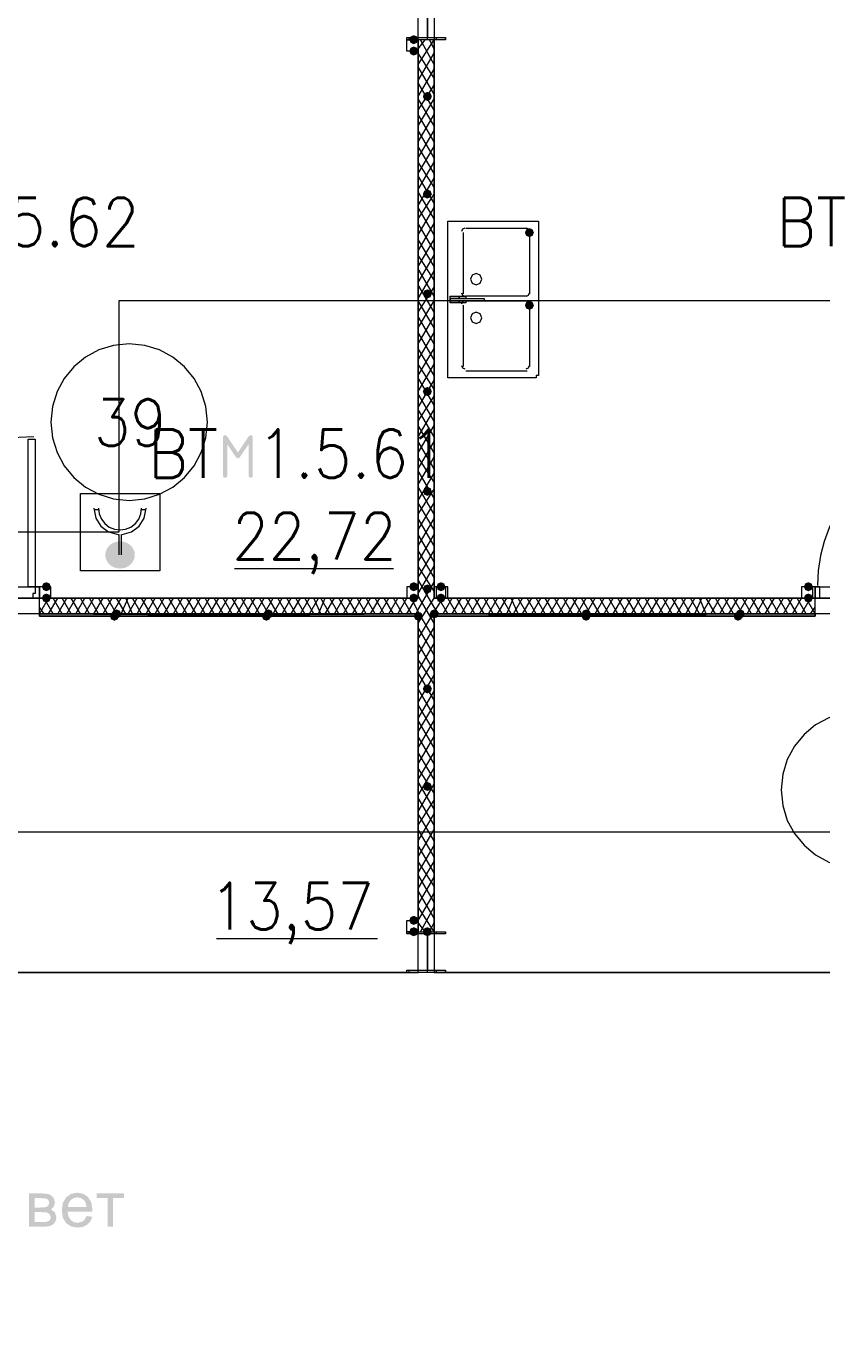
# Model space of a CAD drawing. Header units: millimetres. Extents: x 0 to 420, y 0 to 297.
# Drawn here: x 175.47 to 190.33, y 162.64 to 186.94 of the extents above; entities that cross this region are included whole.
import ezdxf

# ---------------------------------------------------------------- set-up
doc = ezdxf.new("R2010")
doc.units = ezdxf.units.MM
doc.styles.get("Standard").update_dxf_attribs({"font": 'STANDARD'})

msp = doc.modelspace()

# ---------------------------------------------------------------- hatches: boundary and pattern name
for color, points in [(7, [(182.795333, 186.69), (182.770462, 186.630204), (182.710667, 186.605333), (182.650871, 186.630204), (182.626, 186.69), (182.650871, 186.749796), (182.710667, 186.774667), (182.770462, 186.749796)]), (7, [(182.795333, 186.478333), (182.770462, 186.418537), (182.710667, 186.393667), (182.650871, 186.418537), (182.626, 186.478333), (182.650871, 186.538129), (182.710667, 186.563), (182.770462, 186.538129)]), (7, [(183.049333, 185.631667), (183.024463, 185.571871), (182.964667, 185.547), (182.904871, 185.571871), (182.88, 185.631667), (182.904871, 185.691462), (182.964667, 185.716333), (183.024462, 185.691463)]), (7, [(183.049333, 183.811333), (183.024463, 183.751537), (182.964667, 183.726667), (182.904871, 183.751537), (182.88, 183.811333), (182.904871, 183.871129), (182.964667, 183.896), (183.024462, 183.871129)]), (7, [(184.954333, 183.091667), (184.929463, 183.031871), (184.869667, 183.007), (184.809871, 183.031871), (184.785, 183.091667), (184.809871, 183.151462), (184.869667, 183.176333), (184.929462, 183.151463)]), (7, [(183.049333, 181.948667), (183.024463, 181.888871), (182.964667, 181.864), (182.904871, 181.888871), (182.88, 181.948667), (182.904871, 182.008462), (182.964667, 182.033333), (183.024462, 182.008463)]), (7, [(184.954333, 181.737), (184.929463, 181.677204), (184.869667, 181.652333), (184.809871, 181.677204), (184.785, 181.737), (184.809871, 181.796796), (184.869667, 181.821667), (184.929462, 181.796796)]), (7, [(183.049333, 180.128333), (183.024463, 180.068537), (182.964667, 180.043667), (182.904871, 180.068537), (182.88, 180.128333), (182.904871, 180.188129), (182.964667, 180.213), (183.024462, 180.188129)]), (7, [(179.666966, 179.315621), (179.696732, 179.305699), (179.706654, 179.275933), (179.706654, 178.559353), (179.696732, 178.529588), (179.666966, 178.519666), (179.6372, 178.529588), (179.627279, 178.559353), (179.627279, 179.144744), (179.46467, 178.901658), (179.42829, 178.877956), (179.390807, 178.901658), (179.229301, 179.144744), (179.229301, 178.559353), (179.219379, 178.529588), (179.189614, 178.519666), (179.159366, 178.529588), (179.149375, 178.559353), (179.149375, 179.275933), (179.159366, 179.305699), (179.189614, 179.315621), (179.22434, 179.295777), (179.42829, 178.989853), (179.633342, 179.297982)]), (7, [(183.049333, 178.265667), (183.024463, 178.205871), (182.964667, 178.181), (182.904871, 178.205871), (182.88, 178.265667), (182.904871, 178.325462), (182.964667, 178.350333), (183.024462, 178.325463)]), (7, [(175.937333, 176.487667), (175.912463, 176.427871), (175.852667, 176.403), (175.792871, 176.427871), (175.768, 176.487667), (175.792871, 176.547462), (175.852667, 176.572333), (175.912462, 176.547463)]), (7, [(182.795333, 176.487667), (182.770462, 176.427871), (182.710667, 176.403), (182.650871, 176.427871), (182.626, 176.487667), (182.650871, 176.547462), (182.710667, 176.572333), (182.770462, 176.547463)]), (7, [(183.049333, 176.445333), (183.024463, 176.385537), (182.964667, 176.360667), (182.904871, 176.385537), (182.88, 176.445333), (182.904871, 176.505129), (182.964667, 176.53), (183.024462, 176.505129)]), (7, [(183.303333, 176.487667), (183.278462, 176.427871), (183.218667, 176.403), (183.158871, 176.427871), (183.134, 176.487667), (183.158871, 176.547462), (183.218667, 176.572333), (183.278462, 176.547463)]), (7, [(190.161333, 176.487667), (190.136462, 176.427871), (190.076667, 176.403), (190.016871, 176.427871), (189.992, 176.487667), (190.016871, 176.547462), (190.076667, 176.572333), (190.136462, 176.547463)]), (7, [(175.937333, 176.276), (175.912463, 176.216204), (175.852667, 176.191333), (175.792871, 176.216204), (175.768, 176.276), (175.792871, 176.335796), (175.852667, 176.360667), (175.912462, 176.335796)]), (7, [(182.795333, 176.276), (182.770462, 176.216204), (182.710667, 176.191333), (182.650871, 176.216204), (182.626, 176.276), (182.650871, 176.335796), (182.710667, 176.360667), (182.770462, 176.335796)]), (7, [(183.303333, 176.276), (183.278462, 176.216204), (183.218667, 176.191333), (183.158871, 176.216204), (183.134, 176.276), (183.158871, 176.335796), (183.218667, 176.360667), (183.278462, 176.335796)]), (7, [(190.161333, 176.276), (190.136462, 176.216204), (190.076667, 176.191333), (190.016871, 176.216204), (189.992, 176.276), (190.016871, 176.335796), (190.076667, 176.360667), (190.136462, 176.335796)]), (254, [(177.207333, 175.937333), (177.182462, 175.877537), (177.122667, 175.852667), (177.062871, 175.877537), (177.038, 175.937333), (177.062871, 175.997129), (177.122667, 176.022), (177.182462, 175.997129)]), (254, [(177.249667, 175.979667), (177.224796, 175.919871), (177.165, 175.895), (177.105204, 175.919871), (177.080333, 175.979667), (177.105204, 176.039462), (177.165, 176.064333), (177.224796, 176.039463)]), (254, [(180.043667, 175.937333), (180.018796, 175.877537), (179.959, 175.852667), (179.899204, 175.877537), (179.874333, 175.937333), (179.899204, 175.997129), (179.959, 176.022), (180.018796, 175.997129)]), (254, [(180.086, 175.979667), (180.061129, 175.919871), (180.001333, 175.895), (179.941538, 175.919871), (179.916667, 175.979667), (179.941537, 176.039462), (180.001333, 176.064333), (180.061129, 176.039463)]), (254, [(182.88, 175.937333), (182.855129, 175.877537), (182.795333, 175.852667), (182.735538, 175.877537), (182.710667, 175.937333), (182.735537, 175.997129), (182.795333, 176.022), (182.855129, 175.997129)]), (254, [(182.88, 175.937333), (182.855129, 175.877537), (182.795333, 175.852667), (182.735538, 175.877537), (182.710667, 175.937333), (182.735537, 175.997129), (182.795333, 176.022), (182.855129, 175.997129)]), (254, [(183.176333, 175.979667), (183.151462, 175.919871), (183.091667, 175.895), (183.031871, 175.919871), (183.007, 175.979667), (183.031871, 176.039462), (183.091667, 176.064333), (183.151462, 176.039463)]), (254, [(186.012667, 175.979667), (185.987796, 175.919871), (185.928, 175.895), (185.868204, 175.919871), (185.843333, 175.979667), (185.868204, 176.039462), (185.928, 176.064333), (185.987796, 176.039463)]), (254, [(186.012667, 175.937333), (185.987796, 175.877537), (185.928, 175.852667), (185.868204, 175.877537), (185.843333, 175.937333), (185.868204, 175.997129), (185.928, 176.022), (185.987796, 175.997129)]), (254, [(188.849, 175.937333), (188.824129, 175.877537), (188.764333, 175.852667), (188.704538, 175.877537), (188.679667, 175.937333), (188.704537, 175.997129), (188.764333, 176.022), (188.824129, 175.997129)]), (254, [(188.891333, 175.979667), (188.866462, 175.919871), (188.806667, 175.895), (188.746871, 175.919871), (188.722, 175.979667), (188.746871, 176.039462), (188.806667, 176.064333), (188.866462, 176.039463)]), (7, [(183.049333, 174.582667), (183.024463, 174.522871), (182.964667, 174.498), (182.904871, 174.522871), (182.88, 174.582667), (182.904871, 174.642462), (182.964667, 174.667333), (183.024462, 174.642463)]), (7, [(183.049333, 172.762333), (183.024463, 172.702537), (182.964667, 172.677667), (182.904871, 172.702537), (182.88, 172.762333), (182.904871, 172.822129), (182.964667, 172.847), (183.024462, 172.822129)]), (7, [(182.795333, 170.264667), (182.770462, 170.204871), (182.710667, 170.18), (182.650871, 170.204871), (182.626, 170.264667), (182.650871, 170.324462), (182.710667, 170.349333), (182.770462, 170.324463)]), (7, [(182.795333, 170.053), (182.770462, 169.993204), (182.710667, 169.968333), (182.650871, 169.993204), (182.626, 170.053), (182.650871, 170.112796), (182.710667, 170.137667), (182.770462, 170.112796)]), (7, [(183.049333, 170.053), (183.024463, 169.993204), (182.964667, 169.968333), (182.904871, 169.993204), (182.88, 170.053), (182.904871, 170.112796), (182.964667, 170.137667), (183.024462, 170.112796)]), (7, [(176.793647, 165.171437), (177.299112, 165.171437), (177.299112, 165.084345), (177.099021, 165.084345), (177.099021, 164.549666), (176.99429, 164.549666), (176.99429, 165.084345), (176.793647, 165.084345)])]:
    msp.add_hatch(color=color).paths.add_polyline_path(points, flags=0)
h = msp.add_hatch(color=1)
edge = h.paths.add_edge_path(flags=0)
edge.add_ellipse((177.228501, 177.080333), major_axis=(0.275167, 0), ratio=0.923077, start_angle=0, end_angle=360)
h = msp.add_hatch(color=7)
h.paths.add_polyline_path([(182.795333, 175.979667), (175.725667, 175.979667), (182.795333, 175.937333)], flags=0)
h.paths.add_polyline_path([(175.725667, 175.979667), (182.795333, 175.937333), (175.725667, 175.937333)], flags=0)
h = msp.add_hatch(color=7)
h.paths.add_polyline_path([(190.203667, 175.979667), (183.091667, 175.979667), (190.203667, 175.937333)], flags=0)
h.paths.add_polyline_path([(183.091667, 175.979667), (190.203667, 175.937333), (183.091667, 175.937333)], flags=0)
h = msp.add_hatch(color=7)
h.paths.add_polyline_path([(175.53104, 165.171437), (175.773575, 165.171437), (175.851641, 165.167716), (175.906969, 165.156554), (175.981934, 165.101984), (176.013354, 165.006623), (175.994612, 164.928902), (175.939491, 164.873781), (176.012251, 164.818659), (176.041466, 164.72385), (176.02238, 164.646404), (175.978076, 164.59211), (175.907382, 164.560139), (175.811058, 164.549666), (175.53104, 164.549666)], flags=0)
h.paths.add_polyline_path([(175.636322, 164.90961), (175.74877, 164.90961), (175.805339, 164.911332), (175.840823, 164.916775), (175.886023, 164.945439), (175.906418, 164.996702), (175.897461, 165.038112), (175.87114, 165.065052), (175.824011, 165.079453), (175.752078, 165.084345), (175.636322, 165.084345)], flags=0)
h.paths.add_polyline_path([(175.636322, 164.636207), (175.775229, 164.636207), (175.850469, 164.641306), (175.897598, 164.657153), (175.923092, 164.685334), (175.932876, 164.728811), (175.913584, 164.783933), (175.863423, 164.816454), (175.763653, 164.823069), (175.636322, 164.823069)], flags=0)
h = msp.add_hatch(color=7)
h.paths.add_polyline_path([(176.601085, 164.749757), (176.710225, 164.736528), (176.673018, 164.651641), (176.614314, 164.588251), (176.535008, 164.548564), (176.436271, 164.535334), (176.31397, 164.556143), (176.220195, 164.619119), (176.160181, 164.720405), (176.140269, 164.85559), (176.16025, 164.994497), (176.220746, 165.098676), (176.313764, 165.163927), (176.430759, 165.185768), (176.54362, 165.164409), (176.634157, 165.100881), (176.693689, 164.998424), (176.713532, 164.861654), (176.712981, 164.833542), (176.248858, 164.833542), (176.266221, 164.743005), (176.306736, 164.676446), (176.365371, 164.635793), (176.436822, 164.622426), (176.536041, 164.652743), (176.57249, 164.691948)], flags=0)
h.paths.add_polyline_path([(176.254921, 164.920634), (176.602187, 164.920634), (176.588544, 164.988847), (176.562499, 165.038043), (176.504208, 165.083931), (176.431861, 165.099228), (176.364889, 165.086894), (176.309492, 165.050169), (176.271044, 164.993463)], flags=0)

# ---------------------------------------------------------------- linework, layer by layer
at = {"color": 7, "lineweight": 0}
for points in [[(165.692667, 187.409667), (165.692667, 176.276), (182.795333, 176.276), (182.795333, 187.409667)], [(183.303333, 186.69), (182.583667, 186.69), (182.583667, 186.732333), (182.964667, 186.732333), (182.964667, 187.409667), (182.583667, 187.409667), (183.303333, 187.409667), (182.964667, 187.409667), (182.964667, 186.732333), (183.303333, 186.732333)], [(200.194333, 187.409667), (183.091667, 187.409667), (183.091667, 176.276), (200.194333, 176.276)], [(182.795333, 186.478333), (182.583667, 186.478333), (182.583667, 186.69), (182.795333, 186.69), (182.795333, 186.478333), (182.583667, 186.478333), (182.583667, 186.69), (182.795333, 186.69)], [(185.039, 183.261), (185.039, 180.424667), (184.996667, 180.424667), (184.996667, 180.382333), (184.954333, 180.382333), (183.388, 180.382333), (183.345667, 180.382333), (183.345667, 180.424667), (183.345667, 183.261), (183.345667, 183.303333), (183.388, 183.303333), (184.954333, 183.303333), (184.996667, 183.303333), (185.039, 183.303333)], [(183.980667, 182.223833), (183.949673, 182.298673), (183.874833, 182.329667), (183.799993, 182.298673), (183.769, 182.223833), (183.799993, 182.148993), (183.874833, 182.118), (183.949673, 182.148993)], [(183.557333, 181.906333), (183.557333, 181.864), (183.430333, 181.864), (183.388, 181.864), (183.388, 181.821667), (183.430333, 181.821667), (183.557333, 181.821667), (183.557333, 181.779333), (183.388, 181.779333), (183.388, 181.906333)], [(183.980667, 181.864), (184.023, 181.864), (184.023, 181.821667), (183.980667, 181.821667), (183.430333, 181.821667), (183.388, 181.821667), (183.388, 181.864), (183.430333, 181.864)], [(183.684333, 181.906333), (183.684333, 181.864), (183.557333, 181.864), (183.557333, 181.906333)], [(183.684333, 181.779333), (183.557333, 181.779333), (183.557333, 181.821667), (183.684333, 181.821667)], [(183.980667, 181.504167), (183.949673, 181.579007), (183.874833, 181.61), (183.799993, 181.579007), (183.769, 181.504167), (183.799993, 181.429327), (183.874833, 181.398333), (183.949673, 181.429327)], [(175.641, 179.239333), (175.641, 176.487667), (175.514, 176.487667), (175.514, 179.239333)], [(175.725667, 176.276), (175.725667, 176.487667), (175.641, 176.487667), (175.641, 176.360667), (175.598667, 176.360667), (175.598667, 176.276)], [(175.725667, 176.276), (175.937333, 176.276), (175.937333, 176.487667), (175.725667, 176.487667), (175.725667, 176.276), (175.937333, 176.276), (175.937333, 176.487667), (175.725667, 176.487667)], [(182.583667, 176.276), (182.795333, 176.276), (182.795333, 176.487667), (182.583667, 176.487667), (182.583667, 176.276), (182.795333, 176.276), (182.795333, 176.487667), (182.583667, 176.487667)], [(183.091667, 176.276), (183.345667, 176.276), (183.345667, 176.487667), (183.091667, 176.487667)], [(183.134, 176.276), (183.134, 176.487667), (183.303333, 176.487667), (183.303333, 176.276)], [(189.949667, 176.276), (190.161333, 176.276), (190.161333, 176.487667), (189.949667, 176.487667), (189.949667, 176.276), (190.203667, 176.276), (190.203667, 176.487667), (189.949667, 176.487667)], [(190.288333, 176.276), (190.288333, 176.360667), (190.288333, 176.487667), (190.203667, 176.487667), (190.203667, 176.276)], [(182.795333, 175.979667), (175.725667, 175.979667), (182.795333, 175.937333)], [(175.725667, 175.979667), (182.795333, 175.937333), (175.725667, 175.937333)], [(175.725667, 175.937333), (182.795333, 175.937333), (182.795333, 175.979667), (175.725667, 175.979667)], [(175.725667, 175.937333), (182.795333, 175.937333), (182.795333, 175.979667), (175.725667, 175.979667)], [(190.203667, 175.979667), (183.091667, 175.979667), (190.203667, 175.937333)], [(183.091667, 175.979667), (190.203667, 175.937333), (183.091667, 175.937333)], [(190.203667, 175.979667), (190.203667, 175.937333), (183.091667, 175.937333), (183.091667, 175.979667), (190.203667, 175.979667), (183.091667, 175.979667), (183.091667, 175.937333), (190.203667, 175.937333)], [(182.795333, 170.053), (182.583667, 170.053), (182.583667, 170.264667), (182.795333, 170.264667), (182.795333, 170.053), (182.583667, 170.053), (182.583667, 170.264667), (182.795333, 170.264667)], [(183.303333, 169.291), (182.583667, 169.291), (182.583667, 169.333333), (182.964667, 169.333333), (182.964667, 170.010667), (182.583667, 170.010667), (182.583667, 170.053), (183.303333, 170.053), (183.303333, 170.010667), (182.964667, 170.010667), (182.964667, 169.333333), (183.303333, 169.333333)]]:
    msp.add_lwpolyline(points, close=True, dxfattribs=at)
for points in [[(182.964667, 186.69), (182.964667, 187.409667)], [(182.626, 186.69), (182.626, 186.732333)], [(182.795333, 186.69), (182.795333, 186.732333)], [(182.795333, 186.520667), (182.922333, 186.69)], [(182.795333, 186.224333), (183.091667, 186.69)], [(183.091667, 176.276), (183.091667, 186.69), (182.795333, 186.69), (182.795333, 176.276)], [(183.091667, 186.224333), (182.837667, 186.69)], [(183.091667, 186.520667), (183.007, 186.69)], [(183.134, 186.69), (183.134, 186.732333)], [(183.303333, 186.69), (183.303333, 186.732333)], [(182.795333, 185.928), (183.091667, 186.436)], [(183.091667, 185.970333), (182.795333, 186.436)], [(183.091667, 185.674), (182.795333, 186.182)], [(182.795333, 185.631667), (183.091667, 186.139667)], [(183.091667, 185.377667), (182.795333, 185.885667)], [(182.795333, 185.377667), (183.091667, 185.843333)], [(182.795333, 185.081333), (183.091667, 185.589333)], [(183.091667, 185.081333), (182.795333, 185.589333)], [(182.795333, 184.785), (183.091667, 185.293)], [(183.091667, 184.785), (182.795333, 185.293)], [(182.795333, 184.488667), (183.091667, 184.996667)], [(183.091667, 184.488667), (182.795333, 184.996667)], [(182.795333, 184.192333), (183.091667, 184.700333)], [(183.091667, 184.192333), (182.795333, 184.700333)], [(182.795333, 183.896), (183.091667, 184.404)], [(183.091667, 183.938333), (182.795333, 184.404)], [(183.091667, 183.642), (182.795333, 184.15)], [(182.795333, 183.599667), (183.091667, 184.107667)], [(183.091667, 183.345667), (182.795333, 183.853667)], [(182.795333, 183.345667), (183.091667, 183.811333)], [(182.795333, 183.049333), (183.091667, 183.557333)], [(183.091667, 183.049333), (182.795333, 183.557333)], [(182.795333, 182.753), (183.091667, 183.261)], [(183.091667, 182.753), (182.795333, 183.261)], [(183.663167, 183.176333), (183.618272, 183.157728), (183.599667, 183.112833)], [(183.642, 181.948667), (183.642, 183.091667)], [(183.684333, 183.176333), (184.827333, 183.176333)], [(184.869667, 183.112833), (184.851061, 183.157728), (184.806167, 183.176333)], [(184.869667, 183.091667), (184.869667, 181.948667)], [(182.795333, 182.456667), (183.091667, 182.964667)], [(183.091667, 182.456667), (182.795333, 182.964667)], [(182.795333, 182.160333), (183.091667, 182.668333)], [(183.091667, 182.202667), (182.795333, 182.668333)], [(183.091667, 181.906333), (182.795333, 182.414333)], [(182.795333, 181.864), (183.091667, 182.372)], [(183.091667, 181.61), (182.795333, 182.118)], [(182.795333, 181.61), (183.091667, 182.075667)], [(182.795333, 181.313667), (183.091667, 181.821667)], [(183.091667, 181.313667), (182.795333, 181.821667)], [(183.599667, 181.969833), (183.618272, 181.924939), (183.663167, 181.906333)], [(183.663167, 181.821667), (183.618272, 181.803061), (183.599667, 181.758167)], [(184.827333, 181.906333), (183.684333, 181.906333)], [(183.684333, 181.821667), (184.827333, 181.821667)], [(184.806167, 181.906333), (184.851061, 181.924939), (184.869667, 181.969833)], [(184.869667, 181.758167), (184.851061, 181.803061), (184.806167, 181.821667)], [(182.795333, 181.017333), (183.091667, 181.525333)], [(183.091667, 181.017333), (182.795333, 181.525333)], [(183.642, 180.594), (183.642, 181.737)], [(184.869667, 181.737), (184.869667, 180.594)], [(182.795333, 180.721), (183.091667, 181.229)], [(183.091667, 180.721), (182.795333, 181.229)], [(178.858333, 179.556833), (178.828661, 179.851177), (178.743561, 180.125329), (178.608905, 180.373416), (178.430566, 180.589566), (178.214416, 180.767905), (177.966329, 180.902561), (177.692177, 180.987661), (177.397833, 181.017333), (177.10349, 180.987661), (176.829338, 180.902561), (176.581251, 180.767905), (176.365101, 180.589566), (176.186762, 180.373416), (176.052106, 180.125329), (175.967005, 179.851177), (175.937333, 179.556833)], [(182.795333, 180.424667), (183.091667, 180.932667)], [(183.091667, 180.424667), (182.795333, 180.932667)], [(182.795333, 180.128333), (183.091667, 180.636333)], [(183.091667, 180.170667), (182.795333, 180.636333)], [(183.599667, 180.615167), (183.618272, 180.570272), (183.663167, 180.551667)], [(184.806167, 180.551667), (184.851061, 180.570272), (184.869667, 180.615167)], [(183.091667, 179.874333), (182.795333, 180.382333)], [(182.795333, 179.832), (183.091667, 180.34)], [(184.827333, 180.509333), (183.684333, 180.509333)], [(183.091667, 179.578), (182.795333, 180.086)], [(182.795333, 179.578), (183.091667, 180.043667)], [(182.795333, 179.281667), (183.091667, 179.789667)], [(183.091667, 179.281667), (182.795333, 179.789667)], [(175.937333, 179.556833), (175.967005, 179.26249), (176.052106, 178.988338), (176.186762, 178.740251), (176.365101, 178.524101), (176.581251, 178.345762), (176.829338, 178.211106), (177.10349, 178.126005), (177.397833, 178.096333), (177.692177, 178.126005), (177.966329, 178.211106), (178.214416, 178.345762), (178.430566, 178.524101), (178.608905, 178.740251), (178.743561, 178.988338), (178.828661, 179.26249), (178.858333, 179.556833)], [(182.795333, 178.985333), (183.091667, 179.493333)], [(183.091667, 178.985333), (182.795333, 179.493333)], [(175.619833, 179.281667), (175.336325, 179.267351), (175.061006, 179.225333), (174.795272, 179.157007), (174.540515, 179.063766), (174.29813, 178.947004), (174.069509, 178.808114), (173.856048, 178.648491), (173.659139, 178.469528), (173.480176, 178.272619), (173.320552, 178.059157), (173.181663, 177.830537), (173.064901, 177.588151), (172.97166, 177.333395), (172.903334, 177.06766), (172.861316, 176.792342), (172.847, 176.508833)], [(182.795333, 178.689), (183.091667, 179.197)], [(183.091667, 178.689), (182.795333, 179.197)], [(193.018833, 179.281667), (192.735325, 179.267351), (192.460006, 179.225333), (192.194272, 179.157007), (191.939515, 179.063766), (191.69713, 178.947004), (191.468509, 178.808114), (191.255048, 178.648491), (191.058139, 178.469528), (190.879176, 178.272619), (190.719552, 178.059157), (190.580663, 177.830537), (190.463901, 177.588151), (190.37066, 177.333395), (190.302334, 177.06766), (190.260316, 176.792342), (190.246, 176.508833)], [(182.795333, 178.392667), (183.091667, 178.900667)], [(183.091667, 178.435), (182.795333, 178.900667)], [(183.091667, 178.138667), (182.795333, 178.646667)], [(182.795333, 178.096333), (183.091667, 178.604333)], [(176.487668, 178.223333), (177.969334, 178.223333)], [(183.091667, 177.842333), (182.795333, 178.350333)], [(182.795333, 177.842333), (183.091667, 178.308)], [(182.795333, 177.546), (183.091667, 178.054)], [(183.091667, 177.546), (182.795333, 178.054)], [(182.795333, 177.249667), (183.091667, 177.757667)], [(183.091667, 177.249667), (182.795333, 177.757667)], [(182.795333, 176.953333), (183.091667, 177.461333)], [(183.091667, 176.953333), (182.795333, 177.461333)], [(182.795333, 176.657), (183.091667, 177.165)], [(183.091667, 176.657), (182.795333, 177.165)], [(179.366333, 176.826333), (182.329667, 176.826333)], [(182.795333, 176.360667), (183.091667, 176.868667)], [(183.091667, 176.403), (182.795333, 176.868667)], [(174.244, 176.487667), (175.725667, 176.487667), (175.725667, 176.403)], [(183.091667, 176.106667), (182.795333, 176.614667)], [(182.795333, 176.064333), (183.091667, 176.572333)], [(190.203667, 176.403), (190.203667, 176.487667), (191.643, 176.487667)], [(175.725667, 176.403), (175.725667, 176.276), (174.244, 176.276)], [(175.725667, 175.979667), (175.895, 176.276)], [(175.725667, 175.979667), (175.725667, 176.276)], [(175.725667, 175.979667), (175.725667, 176.276)], [(182.795333, 176.276), (175.725667, 176.276)], [(175.979667, 175.979667), (175.810333, 176.276)], [(175.895, 175.979667), (176.064333, 176.276)], [(176.149, 175.979667), (175.979667, 176.276)], [(176.064333, 175.979667), (176.233667, 176.276)], [(176.318333, 175.979667), (176.149, 176.276)], [(176.233667, 175.979667), (176.403, 176.276)], [(176.487667, 175.979667), (176.318333, 176.276)], [(176.403, 175.979667), (176.572333, 176.276)], [(176.657, 175.979667), (176.487667, 176.276)], [(176.572333, 175.979667), (176.741667, 176.276)], [(176.826333, 175.979667), (176.657, 176.276)], [(176.741667, 175.979667), (176.911, 176.276)], [(176.995667, 175.979667), (176.826333, 176.276)], [(176.911, 175.979667), (177.080333, 176.276)], [(177.165, 175.979667), (176.995667, 176.276)], [(177.080333, 175.979667), (177.249667, 176.276)], [(177.334333, 175.979667), (177.165, 176.276)], [(177.249667, 175.979667), (177.376667, 176.276)], [(177.461333, 175.979667), (177.334333, 176.276)], [(177.376667, 175.979667), (177.546, 176.276)], [(177.630667, 175.979667), (177.461333, 176.276)], [(177.546, 175.979667), (177.715333, 176.276)], [(177.8, 175.979667), (177.630667, 176.276)], [(177.715333, 175.979667), (177.884667, 176.276)], [(177.969333, 175.979667), (177.8, 176.276)], [(177.884667, 175.979667), (178.054, 176.276)], [(178.138667, 175.979667), (177.969333, 176.276)], [(178.054, 175.979667), (178.223333, 176.276)], [(178.308, 175.979667), (178.138667, 176.276)], [(178.223333, 175.979667), (178.392667, 176.276)], [(178.477333, 175.979667), (178.308, 176.276)], [(178.392667, 175.979667), (178.562, 176.276)], [(178.646667, 175.979667), (178.477333, 176.276)], [(178.562, 175.979667), (178.731333, 176.276)], [(178.816, 175.979667), (178.646667, 176.276)], [(178.731333, 175.979667), (178.900667, 176.276)], [(178.985333, 175.979667), (178.816, 176.276)], [(178.900667, 175.979667), (179.07, 176.276)], [(179.154667, 175.979667), (178.985333, 176.276)], [(179.07, 175.979667), (179.239333, 176.276)], [(179.324, 175.979667), (179.154667, 176.276)], [(179.239333, 175.979667), (179.408667, 176.276)], [(179.493333, 175.979667), (179.324, 176.276)], [(179.408667, 175.979667), (179.578, 176.276)], [(179.662667, 175.979667), (179.493333, 176.276)], [(179.578, 175.979667), (179.747333, 176.276)], [(179.832, 175.979667), (179.662667, 176.276)], [(179.747333, 175.979667), (179.916667, 176.276)], [(180.001333, 175.979667), (179.832, 176.276)], [(179.916667, 175.979667), (180.086, 176.276)], [(180.170667, 175.979667), (180.001333, 176.276)], [(180.086, 175.979667), (180.255333, 176.276)], [(180.34, 175.979667), (180.170667, 176.276)], [(180.255333, 175.979667), (180.424667, 176.276)], [(180.509333, 175.979667), (180.34, 176.276)], [(180.424667, 175.979667), (180.594, 176.276)], [(180.678667, 175.979667), (180.509333, 176.276)], [(180.594, 175.979667), (180.763333, 176.276)], [(180.848, 175.979667), (180.678667, 176.276)], [(180.763333, 175.979667), (180.932667, 176.276)], [(180.975, 175.979667), (180.848, 176.276)], [(180.932667, 175.979667), (181.059667, 176.276)], [(181.144333, 175.979667), (180.975, 176.276)], [(181.059667, 175.979667), (181.229, 176.276)], [(181.313667, 175.979667), (181.144333, 176.276)], [(181.229, 175.979667), (181.398333, 176.276)], [(181.483, 175.979667), (181.313667, 176.276)], [(181.398333, 175.979667), (181.567667, 176.276)], [(181.652333, 175.979667), (181.483, 176.276)], [(181.567667, 175.979667), (181.737, 176.276)], [(181.821667, 175.979667), (181.652333, 176.276)], [(181.737, 175.979667), (181.906333, 176.276)], [(181.991, 175.979667), (181.821667, 176.276)], [(181.906333, 175.979667), (182.075667, 176.276)], [(182.160333, 175.979667), (181.991, 176.276)], [(182.075667, 175.979667), (182.245, 176.276)], [(182.329667, 175.979667), (182.160333, 176.276)], [(182.245, 175.979667), (182.414333, 176.276)], [(182.499, 175.979667), (182.329667, 176.276)], [(182.414333, 175.979667), (182.583667, 176.276)], [(182.668333, 175.979667), (182.499, 176.276)], [(182.583667, 175.979667), (182.753, 176.276)], [(182.795333, 176.022), (182.668333, 176.276)], [(183.091667, 175.810333), (182.795333, 176.318333)], [(182.795333, 175.810333), (183.091667, 176.276)], [(183.091667, 176.022), (183.261, 176.276)], [(190.203667, 176.276), (183.091667, 176.276)], [(183.345667, 175.979667), (183.176333, 176.276)], [(183.261, 175.979667), (183.430333, 176.276)], [(183.515, 175.979667), (183.345667, 176.276)], [(183.430333, 175.979667), (183.599667, 176.276)], [(183.684333, 175.979667), (183.515, 176.276)], [(183.599667, 175.979667), (183.769, 176.276)], [(183.853667, 175.979667), (183.684333, 176.276)], [(183.769, 175.979667), (183.938333, 176.276)], [(184.023, 175.979667), (183.853667, 176.276)], [(183.938333, 175.979667), (184.107667, 176.276)], [(184.192333, 175.979667), (184.023, 176.276)], [(184.107667, 175.979667), (184.277, 176.276)], [(184.361667, 175.979667), (184.192333, 176.276)], [(184.277, 175.979667), (184.446333, 176.276)], [(184.531, 175.979667), (184.361667, 176.276)], [(184.446333, 175.979667), (184.573333, 176.276)], [(184.658, 175.979667), (184.531, 176.276)], [(184.573333, 175.979667), (184.742667, 176.276)], [(184.827333, 175.979667), (184.658, 176.276)], [(184.742667, 175.979667), (184.912, 176.276)], [(184.996667, 175.979667), (184.827333, 176.276)], [(184.912, 175.979667), (185.081333, 176.276)], [(185.166, 175.979667), (184.996667, 176.276)], [(185.081333, 175.979667), (185.250667, 176.276)], [(185.335333, 175.979667), (185.166, 176.276)], [(185.250667, 175.979667), (185.42, 176.276)], [(185.504667, 175.979667), (185.335333, 176.276)], [(185.42, 175.979667), (185.589333, 176.276)], [(185.674, 175.979667), (185.504667, 176.276)], [(185.589333, 175.979667), (185.758667, 176.276)], [(185.843333, 175.979667), (185.674, 176.276)], [(185.758667, 175.979667), (185.928, 176.276)], [(186.012667, 175.979667), (185.843333, 176.276)], [(185.928, 175.979667), (186.097333, 176.276)], [(186.182, 175.979667), (186.012667, 176.276)], [(186.097333, 175.979667), (186.266667, 176.276)], [(186.351333, 175.979667), (186.182, 176.276)], [(186.266667, 175.979667), (186.436, 176.276)], [(186.520667, 175.979667), (186.351333, 176.276)], [(186.436, 175.979667), (186.605333, 176.276)], [(186.69, 175.979667), (186.520667, 176.276)], [(186.605333, 175.979667), (186.774667, 176.276)], [(186.859333, 175.979667), (186.69, 176.276)], [(186.774667, 175.979667), (186.944, 176.276)], [(187.028667, 175.979667), (186.859333, 176.276)], [(186.944, 175.979667), (187.113333, 176.276)], [(187.198, 175.979667), (187.028667, 176.276)], [(187.113333, 175.979667), (187.282667, 176.276)], [(187.367333, 175.979667), (187.198, 176.276)], [(187.282667, 175.979667), (187.452, 176.276)], [(187.536667, 175.979667), (187.367333, 176.276)], [(187.452, 175.979667), (187.621333, 176.276)], [(187.706, 175.979667), (187.536667, 176.276)], [(187.621333, 175.979667), (187.790667, 176.276)], [(187.875333, 175.979667), (187.706, 176.276)], [(187.790667, 175.979667), (187.96, 176.276)], [(188.044667, 175.979667), (187.875333, 176.276)], [(187.96, 175.979667), (188.087, 176.276)], [(188.171667, 175.979667), (188.044667, 176.276)], [(188.087, 175.979667), (188.256333, 176.276)], [(188.341, 175.979667), (188.171667, 176.276)], [(188.256333, 175.979667), (188.425667, 176.276)], [(188.510333, 175.979667), (188.341, 176.276)], [(188.425667, 175.979667), (188.595, 176.276)], [(188.679667, 175.979667), (188.510333, 176.276)], [(188.595, 175.979667), (188.764333, 176.276)], [(188.849, 175.979667), (188.679667, 176.276)], [(188.764333, 175.979667), (188.933667, 176.276)], [(189.018333, 175.979667), (188.849, 176.276)], [(188.933667, 175.979667), (189.103, 176.276)], [(189.187667, 175.979667), (189.018333, 176.276)], [(189.103, 175.979667), (189.272333, 176.276)], [(189.357, 175.979667), (189.187667, 176.276)], [(189.272333, 175.979667), (189.441667, 176.276)], [(189.526333, 175.979667), (189.357, 176.276)], [(189.441667, 175.979667), (189.611, 176.276)], [(189.695667, 175.979667), (189.526333, 176.276)], [(189.611, 175.979667), (189.780333, 176.276)], [(189.865, 175.979667), (189.695667, 176.276)], [(189.780333, 175.979667), (189.949667, 176.276)], [(190.034333, 175.979667), (189.865, 176.276)], [(189.949667, 175.979667), (190.119, 176.276)], [(190.203667, 175.979667), (190.034333, 176.276)], [(191.643, 176.276), (190.203667, 176.276), (190.203667, 176.403)], [(190.203667, 175.979667), (190.203667, 176.276)], [(190.203667, 175.979667), (190.203667, 176.276)], [(175.810333, 175.979667), (175.725667, 176.106667)], [(182.795333, 175.937333), (175.725667, 175.937333), (182.795333, 175.979667), (175.725667, 175.979667)], [(175.725667, 175.979667), (182.795333, 175.979667)], [(182.753, 175.979667), (182.795333, 176.064333)], [(182.795333, 175.514), (183.091667, 176.022)], [(183.091667, 175.514), (182.795333, 176.022)], [(182.795333, 175.979667), (182.795333, 170.053), (183.091667, 170.053)], [(183.176333, 175.979667), (183.091667, 176.106667)], [(190.203667, 175.979667), (183.091667, 175.979667), (190.203667, 175.979667), (183.091667, 175.937333)], [(183.091667, 175.979667), (190.203667, 175.979667)], [(183.091667, 170.053), (183.091667, 175.979667)], [(190.119, 175.979667), (190.203667, 176.106667)], [(182.795333, 175.217667), (183.091667, 175.725667)], [(183.091667, 175.217667), (182.795333, 175.725667)], [(182.795333, 174.921333), (183.091667, 175.429333)], [(183.091667, 174.921333), (182.795333, 175.429333)], [(182.795333, 174.625), (183.091667, 175.133)], [(183.091667, 174.667333), (182.795333, 175.133)], [(183.091667, 174.371), (182.795333, 174.879)], [(182.795333, 174.328667), (183.091667, 174.836667)], [(183.091667, 174.074667), (182.795333, 174.582667)], [(182.795333, 174.032333), (183.091667, 174.540333)], [(182.795333, 173.778333), (183.091667, 174.286333)], [(183.091667, 173.778333), (182.795333, 174.286333)], [(182.795333, 173.482), (183.091667, 173.99)], [(183.091667, 173.482), (182.795333, 173.99)], [(192.489667, 172.698833), (192.459995, 172.993177), (192.374894, 173.267329), (192.240238, 173.515416), (192.061899, 173.731566), (191.845749, 173.909905), (191.597662, 174.044561), (191.32351, 174.129661), (191.029167, 174.159333), (190.734823, 174.129661), (190.460671, 174.044561), (190.212584, 173.909905), (189.996434, 173.731566), (189.818095, 173.515416), (189.683439, 173.267329), (189.598339, 172.993177), (189.568667, 172.698833)], [(182.795333, 173.185667), (183.091667, 173.693667)], [(183.091667, 173.185667), (182.795333, 173.693667)], [(182.795333, 172.889333), (183.091667, 173.397333)], [(183.091667, 172.889333), (182.795333, 173.397333)], [(182.795333, 172.593), (183.091667, 173.101)], [(183.091667, 172.635333), (182.795333, 173.101)], [(183.091667, 172.339), (182.795333, 172.847)], [(182.795333, 172.296667), (183.091667, 172.804667)], [(183.091667, 172.042667), (182.795333, 172.550667)], [(189.568667, 172.698833), (189.598339, 172.40449), (189.683439, 172.130338), (189.818095, 171.882251), (189.996434, 171.666101), (190.212584, 171.487762), (190.460671, 171.353106), (190.734823, 171.268005), (191.029167, 171.238333), (191.32351, 171.268005), (191.597662, 171.353106), (191.845749, 171.487762), (192.061899, 171.666101), (192.240238, 171.882251), (192.374894, 172.130338), (192.459995, 172.40449), (192.489667, 172.698833)], [(182.795333, 172.042667), (183.091667, 172.508333)], [(182.795333, 171.746333), (183.091667, 172.254333)], [(183.091667, 171.746333), (182.795333, 172.254333)], [(182.795333, 171.45), (183.091667, 171.958)], [(183.091667, 171.45), (182.795333, 171.958)], [(182.795333, 171.153667), (183.091667, 171.661667)], [(183.091667, 171.153667), (182.795333, 171.661667)], [(182.795333, 170.857333), (183.091667, 171.365333)], [(183.091667, 170.899667), (182.795333, 171.365333)], [(183.091667, 170.603333), (182.795333, 171.111333)], [(182.795333, 170.561), (183.091667, 171.069)], [(183.091667, 170.307), (182.795333, 170.815)], [(182.795333, 170.264667), (183.091667, 170.772667)], [(183.091667, 170.053), (182.795333, 170.518667)], [(182.837667, 170.053), (183.091667, 170.518667)], [(182.922333, 170.053), (182.795333, 170.222333)], [(183.007, 170.053), (183.091667, 170.222333)], [(179.027667, 169.926), (182.033333, 169.926)], [(182.626, 170.010667), (182.626, 170.053)], [(182.795333, 170.010667), (182.795333, 170.053)], [(182.964667, 169.291), (182.964667, 170.053)], [(183.134, 170.010667), (183.134, 170.053)], [(183.303333, 170.010667), (183.303333, 170.053)], [(182.626, 169.291), (182.626, 169.333333)], [(182.795333, 169.291), (182.795333, 169.333333)], [(183.134, 169.291), (183.134, 169.333333)], [(183.303333, 169.291), (183.303333, 169.333333)]]:
    msp.add_lwpolyline(points, dxfattribs=at)
at = {"color": 1, "lineweight": 0}
for points in [[(191.939334, 181.821666), (177.207334, 181.821666), (177.207334, 177.503666), (174.582668, 177.503666), (174.582668, 181.821666), (159.766001, 181.821666), (159.766001, 178.223333), (159.766001, 177.503666), (159.046334, 177.503666), (156.421668, 177.503666), (156.421668, 181.821666), (142.663334, 181.821666)], [(176.741668, 177.949614), (176.775823, 177.768771), (176.870768, 177.617964), (177.013505, 177.511273), (177.191036, 177.46278)], [(176.741668, 177.926999), (176.826334, 177.926999)], [(176.826339, 177.949825), (176.839903, 177.84457), (176.879673, 177.748049), (176.94293, 177.664998), (177.026956, 177.600152), (177.125004, 177.559528), (177.228505, 177.545987), (177.332006, 177.559528), (177.430054, 177.600152), (177.51408, 177.664998), (177.577337, 177.748049), (177.617107, 177.84457), (177.630672, 177.949825)], [(177.265945, 177.462776), (177.443493, 177.511269), (177.586228, 177.61796), (177.681163, 177.768767), (177.715313, 177.94961)], [(177.630668, 177.926999), (177.715334, 177.926999)], [(177.207334, 177.461333), (177.207334, 177.080333)], [(177.249668, 177.461333), (177.249668, 177.080333)], [(125.095001, 171.915666), (243.840001, 171.915666)]]:
    msp.add_lwpolyline(points, dxfattribs=at)
msp.add_lwpolyline([(177.969334, 178.223333), (177.969334, 176.783999), (176.487668, 176.783999), (176.487668, 178.223333)], close=True, dxfattribs=at)
at = {"color": 171, "lineweight": 0}
for points in [[(182.795333, 169.291), (182.795333, 175.979667), (165.692667, 175.979667), (165.692667, 169.291)], [(183.091667, 175.979667), (183.091667, 169.291), (200.194333, 169.291), (200.194333, 175.979667)]]:
    msp.add_lwpolyline(points, close=True, dxfattribs=at)
at = {"color": 8, "lineweight": 0}
msp.add_lwpolyline([(235.500333, 158.453667), (235.500333, 169.291), (114.046, 169.291), (114.046, 158.453667)], close=True, dxfattribs=at)

# ---------------------------------------------------------------- texts
at = {"color": 7, "attachment_point": 1}
for s, insert, char_height, width in [('1.5.62', (174.074663, 183.739238), 0.90157, 2.90505889), ('BT', (189.484007, 183.739238), 0.90157, 1.30226778), ('39', (176.741667, 179.984364), 0.872032, 1.06581689), ('BT', (177.75766, 179.421233), 0.90157, 1.30226778), ('1.5.61', (179.789663, 179.421233), 0.90157, 2.70471), ('22,72', (179.324007, 177.867697), 0.872032, 2.76143467), ('13,57', (178.900674, 170.967369), 0.872032, 2.56764978)]:
    msp.add_mtext(s, dxfattribs=dict(at, insert=insert, char_height=char_height, width=width))

doc.saveas('drawing.dxf')
